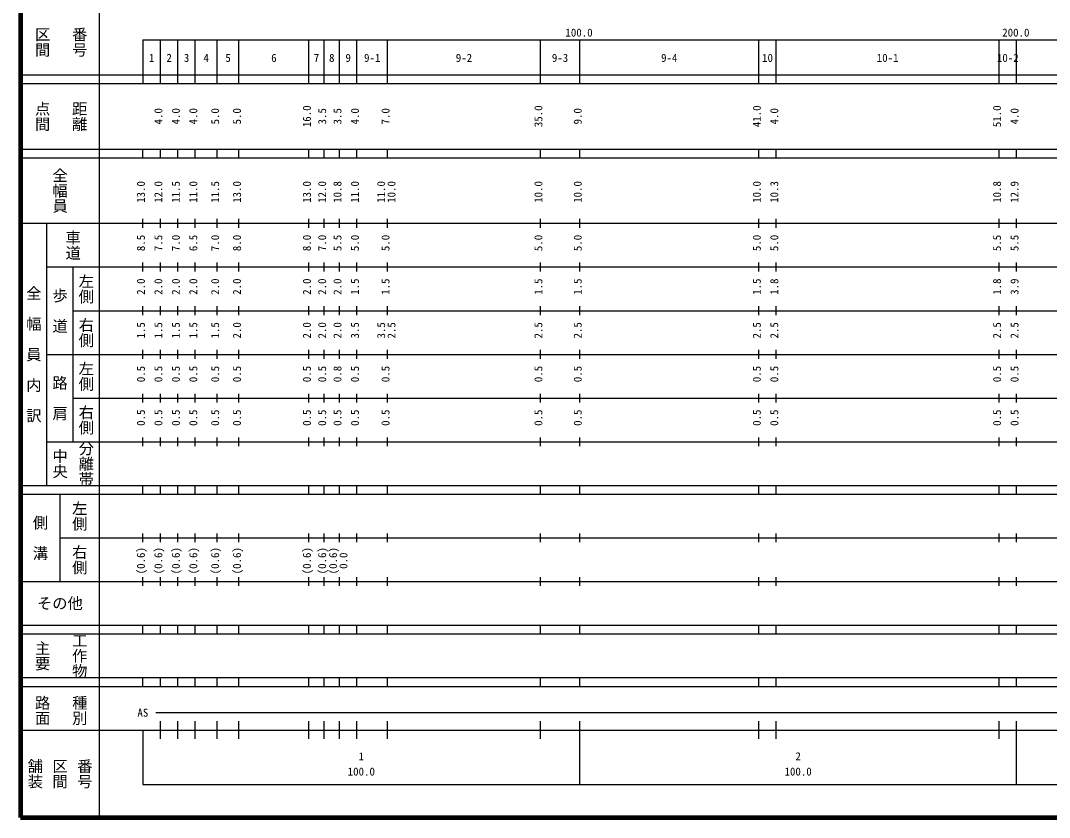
# Model space of a CAD drawing. Units: millimetres on the paper, enlarged 1000 times. Extents: x 40000 to 680000, y 20000 to 380000.
# Drawn here: x 40000 to 275531, y 20000 to 202409 of the extents above; entities that cross this region are included whole.
import ezdxf
from ezdxf.enums import TextEntityAlignment as Align

# ---------------------------------------------------------------- set-up
doc = ezdxf.new("R2010")
doc.units = ezdxf.units.MM
doc.header["$LTSCALE"] = 1000
doc.layers.add('M-TTL', color=2, linetype='Continuous', lineweight=140)
doc.layers.add('M-TTL-BAND', color=7, linetype='Continuous', lineweight=25)
doc.styles.add('@ＭＳ ゴシック', font='')
doc.styles.add('ＭＳ ゴシック', font='')
doc.styles.get('@ＭＳ ゴシック').set_extended_font_data('@MS Gothic')
doc.styles.get('ＭＳ ゴシック').set_extended_font_data('MS Gothic')

msp = doc.modelspace()

# ---------------------------------------------------------------- linework, layer by layer
at = {"layer": 'M-TTL'}
for p, q in [((40000, 380000), (40000, 20000)), ((40000, 20000), (680000, 20000))]:
    msp.add_line(p, q, dxfattribs=at)
at = {"layer": 'M-TTL-BAND'}
for p, q in [((58000, 370000), (58000, 20000)), ((68000, 198000), (579000, 198000)), ((68000, 198000), (68000, 188000)), ((72000, 188000), (72000, 198000)), ((76000, 188000), (76000, 198000)), ((80000, 188000), (80000, 198000)), ((85000, 188000), (85000, 198000)), ((90000, 188000), (90000, 198000)), ((106000, 188000), (106000, 198000)), ((109500, 188000), (109500, 198000)), ((113000, 188000), (113000, 198000)), ((117000, 188000), (117000, 198000)), ((124000, 188000), (124000, 198000)), ((159000, 188000), (159000, 198000)), ((168000, 188000), (168000, 198000)), ((209000, 188000), (209000, 198000)), ((213000, 188000), (213000, 198000)), ((264000, 188000), (264000, 198000)), ((268000, 188000), (268000, 198000)), ((40000, 190000), (579000, 190000)), ((40000, 188000), (579000, 188000)), ((40000, 173000), (579000, 173000)), ((68000, 171000), (68000, 173000)), ((72000, 171000), (72000, 173000)), ((76000, 171000), (76000, 173000)), ((80000, 171000), (80000, 173000)), ((85000, 171000), (85000, 173000)), ((90000, 171000), (90000, 173000)), ((106000, 171000), (106000, 173000)), ((109500, 171000), (109500, 173000)), ((113000, 171000), (113000, 173000)), ((117000, 171000), (117000, 173000)), ((124000, 171000), (124000, 173000)), ((159000, 171000), (159000, 173000)), ((168000, 171000), (168000, 173000)), ((209000, 171000), (209000, 173000)), ((213000, 171000), (213000, 173000)), ((264000, 171000), (264000, 173000)), ((268000, 171000), (268000, 173000)), ((40000, 171000), (579000, 171000)), ((40000, 156000), (579000, 156000)), ((46000, 96000), (46000, 156000)), ((68000, 155000), (68000, 157000)), ((72000, 155000), (72000, 157000)), ((76000, 155000), (76000, 157000)), ((80000, 155000), (80000, 157000)), ((85000, 155000), (85000, 157000)), ((90000, 155000), (90000, 157000)), ((106000, 155000), (106000, 157000)), ((109500, 155000), (109500, 157000)), ((113000, 155000), (113000, 157000)), ((117000, 155000), (117000, 157000)), ((124000, 155000), (124000, 157000)), ((159000, 155000), (159000, 157000)), ((168000, 155000), (168000, 157000)), ((209000, 155000), (209000, 157000)), ((213000, 155000), (213000, 157000)), ((264000, 155000), (264000, 157000)), ((268000, 155000), (268000, 157000)), ((68000, 145000), (68000, 147000)), ((72000, 145000), (72000, 147000)), ((76000, 145000), (76000, 147000)), ((80000, 145000), (80000, 147000)), ((85000, 145000), (85000, 147000)), ((90000, 145000), (90000, 147000)), ((106000, 145000), (106000, 147000)), ((109500, 145000), (109500, 147000)), ((113000, 145000), (113000, 147000)), ((117000, 145000), (117000, 147000)), ((124000, 145000), (124000, 147000)), ((159000, 145000), (159000, 147000)), ((168000, 145000), (168000, 147000)), ((209000, 145000), (209000, 147000)), ((213000, 145000), (213000, 147000)), ((264000, 145000), (264000, 147000)), ((268000, 145000), (268000, 147000)), ((46000, 146000), (579000, 146000)), ((52000, 146000), (52000, 106000)), ((68000, 135000), (68000, 137000)), ((72000, 135000), (72000, 137000)), ((76000, 135000), (76000, 137000)), ((80000, 135000), (80000, 137000)), ((85000, 135000), (85000, 137000)), ((90000, 135000), (90000, 137000)), ((106000, 135000), (106000, 137000)), ((109500, 135000), (109500, 137000)), ((113000, 135000), (113000, 137000)), ((117000, 135000), (117000, 137000)), ((124000, 135000), (124000, 137000)), ((159000, 135000), (159000, 137000)), ((168000, 135000), (168000, 137000)), ((209000, 135000), (209000, 137000)), ((213000, 135000), (213000, 137000)), ((264000, 135000), (264000, 137000)), ((268000, 135000), (268000, 137000)), ((52000, 136000), (579000, 136000)), ((46000, 126000), (579000, 126000)), ((68000, 125000), (68000, 127000)), ((72000, 125000), (72000, 127000)), ((76000, 125000), (76000, 127000)), ((80000, 125000), (80000, 127000)), ((85000, 125000), (85000, 127000)), ((90000, 125000), (90000, 127000)), ((106000, 125000), (106000, 127000)), ((109500, 125000), (109500, 127000)), ((113000, 125000), (113000, 127000)), ((117000, 125000), (117000, 127000)), ((124000, 125000), (124000, 127000)), ((159000, 125000), (159000, 127000)), ((168000, 125000), (168000, 127000)), ((209000, 125000), (209000, 127000)), ((213000, 125000), (213000, 127000)), ((264000, 125000), (264000, 127000)), ((268000, 125000), (268000, 127000)), ((52000, 116000), (579000, 116000)), ((68000, 115000), (68000, 117000)), ((72000, 115000), (72000, 117000)), ((76000, 115000), (76000, 117000)), ((80000, 115000), (80000, 117000)), ((85000, 115000), (85000, 117000)), ((90000, 115000), (90000, 117000)), ((106000, 115000), (106000, 117000)), ((109500, 115000), (109500, 117000)), ((113000, 115000), (113000, 117000)), ((117000, 115000), (117000, 117000)), ((124000, 115000), (124000, 117000)), ((159000, 115000), (159000, 117000)), ((168000, 115000), (168000, 117000)), ((209000, 115000), (209000, 117000)), ((213000, 115000), (213000, 117000)), ((264000, 115000), (264000, 117000)), ((268000, 115000), (268000, 117000)), ((46000, 106000), (579000, 106000)), ((68000, 105000), (68000, 107000)), ((72000, 105000), (72000, 107000)), ((76000, 105000), (76000, 107000)), ((80000, 105000), (80000, 107000)), ((85000, 105000), (85000, 107000)), ((90000, 105000), (90000, 107000)), ((106000, 105000), (106000, 107000)), ((109500, 105000), (109500, 107000)), ((113000, 105000), (113000, 107000)), ((117000, 105000), (117000, 107000)), ((124000, 105000), (124000, 107000)), ((159000, 105000), (159000, 107000)), ((168000, 105000), (168000, 107000)), ((209000, 105000), (209000, 107000)), ((213000, 105000), (213000, 107000)), ((264000, 105000), (264000, 107000)), ((268000, 105000), (268000, 107000)), ((40000, 96000), (579000, 96000)), ((68000, 94000), (68000, 96000)), ((72000, 94000), (72000, 96000)), ((76000, 94000), (76000, 96000)), ((80000, 94000), (80000, 96000)), ((85000, 94000), (85000, 96000)), ((90000, 94000), (90000, 96000)), ((106000, 94000), (106000, 96000)), ((109500, 94000), (109500, 96000)), ((113000, 94000), (113000, 96000)), ((117000, 94000), (117000, 96000)), ((124000, 94000), (124000, 96000)), ((159000, 94000), (159000, 96000)), ((168000, 94000), (168000, 96000)), ((209000, 94000), (209000, 96000)), ((213000, 94000), (213000, 96000)), ((264000, 94000), (264000, 96000)), ((268000, 94000), (268000, 96000)), ((40000, 94000), (579000, 94000)), ((49000, 94000), (49000, 74000)), ((68000, 83000), (68000, 85000)), ((72000, 83000), (72000, 85000)), ((76000, 83000), (76000, 85000)), ((80000, 83000), (80000, 85000)), ((85000, 83000), (85000, 85000)), ((90000, 83000), (90000, 85000)), ((106000, 83000), (106000, 85000)), ((109500, 83000), (109500, 85000)), ((113000, 83000), (113000, 85000)), ((117000, 83000), (117000, 85000)), ((124000, 83000), (124000, 85000)), ((159000, 83000), (159000, 85000)), ((168000, 83000), (168000, 85000)), ((209000, 83000), (209000, 85000)), ((213000, 83000), (213000, 85000)), ((264000, 83000), (264000, 85000)), ((268000, 83000), (268000, 85000)), ((49000, 84000), (579000, 84000)), ((40000, 74000), (579000, 74000)), ((68000, 73000), (68000, 75000)), ((72000, 73000), (72000, 75000)), ((76000, 73000), (76000, 75000)), ((80000, 73000), (80000, 75000)), ((85000, 73000), (85000, 75000)), ((90000, 73000), (90000, 75000)), ((106000, 73000), (106000, 75000)), ((109500, 73000), (109500, 75000)), ((113000, 73000), (113000, 75000)), ((117000, 73000), (117000, 75000)), ((124000, 73000), (124000, 75000)), ((159000, 73000), (159000, 75000)), ((168000, 73000), (168000, 75000)), ((209000, 73000), (209000, 75000)), ((213000, 73000), (213000, 75000)), ((264000, 73000), (264000, 75000)), ((268000, 73000), (268000, 75000)), ((40000, 64000), (579000, 64000)), ((68000, 62000), (68000, 64000)), ((72000, 62000), (72000, 64000)), ((76000, 62000), (76000, 64000)), ((80000, 62000), (80000, 64000)), ((85000, 62000), (85000, 64000)), ((90000, 62000), (90000, 64000)), ((106000, 62000), (106000, 64000)), ((109500, 62000), (109500, 64000)), ((113000, 62000), (113000, 64000)), ((117000, 62000), (117000, 64000)), ((124000, 62000), (124000, 64000)), ((159000, 62000), (159000, 64000)), ((168000, 62000), (168000, 64000)), ((209000, 62000), (209000, 64000)), ((213000, 62000), (213000, 64000)), ((264000, 62000), (264000, 64000)), ((268000, 62000), (268000, 64000)), ((40000, 62000), (579000, 62000)), ((40000, 52000), (579000, 52000)), ((68000, 50000), (68000, 52000)), ((72000, 50000), (72000, 52000)), ((76000, 50000), (76000, 52000)), ((80000, 50000), (80000, 52000)), ((85000, 50000), (85000, 52000)), ((90000, 50000), (90000, 52000)), ((106000, 50000), (106000, 52000)), ((109500, 50000), (109500, 52000)), ((113000, 50000), (113000, 52000)), ((117000, 50000), (117000, 52000)), ((124000, 50000), (124000, 52000)), ((159000, 50000), (159000, 52000)), ((168000, 50000), (168000, 52000)), ((209000, 50000), (209000, 52000)), ((213000, 50000), (213000, 52000)), ((264000, 50000), (264000, 52000)), ((268000, 50000), (268000, 52000)), ((40000, 50000), (579000, 50000)), ((71000, 44000), (565000, 44000)), ((72000, 38000), (72000, 42000)), ((76000, 38000), (76000, 42000)), ((80000, 38000), (80000, 42000)), ((85000, 38000), (85000, 42000)), ((90000, 38000), (90000, 42000)), ((106000, 38000), (106000, 42000)), ((109500, 38000), (109500, 42000)), ((113000, 38000), (113000, 42000)), ((117000, 38000), (117000, 42000)), ((124000, 38000), (124000, 42000)), ((159000, 38000), (159000, 42000)), ((168000, 27500), (168000, 42000)), ((209000, 38000), (209000, 42000)), ((213000, 38000), (213000, 42000)), ((264000, 38000), (264000, 42000)), ((268000, 27500), (268000, 42000)), ((40000, 40000), (579000, 40000)), ((68000, 40000), (68000, 27500)), ((68000, 27500), (579000, 27500))]:
    msp.add_line(p, q, dxfattribs=at)

# ---------------------------------------------------------------- texts
at = {"layer": 'M-TTL-BAND', "style": '@ＭＳ ゴシック'}
for s, p in [('区間', (45000, 197500)), ('番号', (53500, 197500)), ('点間', (45000, 180500)), ('距離', (53500, 180500)), ('全幅員', (49000, 163500)), ('車道', (52000, 151000)), ('左側', (55000, 141000)), ('全\u3000幅\u3000員\u3000内\u3000訳', (43000, 126000)), ('歩\u3000道', (49000, 136000)), ('右側', (55000, 131000)), ('左側', (55000, 121000)), ('路\u3000肩', (49000, 116000)), ('右側', (55000, 111000)), ('分離帯', (55000, 101000)), ('中央', (49000, 101000)), ('左側', (53500, 89000)), ('側\u3000溝', (44500, 84000)), ('右側', (53500, 79000)), ('工作物', (53500, 57000)), ('主要', (45000, 57000)), ('路面', (45000, 44500)), ('種別', (53500, 44500)), ('舗装', (43333, 30000)), ('区間', (49000, 30000)), ('番号', (54667, 30000))]:
    msp.add_text(s, height=2566, rotation=270, dxfattribs=at).set_placement(p, align=Align.MIDDLE_CENTER)
at = {"layer": 'M-TTL-BAND', "style": 'ＭＳ ゴシック'}
for s, p in [('100.0', (167844, 198195)), ('200.0', (267844, 198195)), ('1', (70000, 192405)), ('2', (74000, 192405)), ('3', (78000, 192405)), ('4', (82500, 192405)), ('5', (87500, 192405)), ('6', (98000, 192405)), ('7', (107750, 192405)), ('8', (111250, 192405)), ('9', (115000, 192405)), ('9-1', (120500, 192405)), ('9-2', (141500, 192405)), ('9-3', (163500, 192405)), ('9-4', (188500, 192405)), ('10', (211000, 192405)), ('10-1', (238500, 192405)), ('10-2', (266000, 192405)), ('AS', (68000, 42500)), ('1', (118000, 32523)), ('2', (218000, 32523)), ('100.0', (118000, 29033)), ('100.0', (218000, 29033))]:
    msp.add_text(s, height=1833, dxfattribs=at).set_placement(p, align=Align.BOTTOM_CENTER)
for s, p in [('4.0', (73000, 180500)), ('4.0', (77000, 180500)), ('4.0', (81000, 180500)), ('5.0', (86000, 180500)), ('5.0', (91000, 180500)), ('16.0', (107000, 180500)), ('3.5', (110500, 180500)), ('3.5', (114000, 180500)), ('4.0', (118000, 180500)), ('7.0', (125000, 180500)), ('35.0', (160000, 180500)), ('9.0', (169000, 180500)), ('41.0', (210000, 180500)), ('4.0', (214000, 180500)), ('51.0', (265000, 180500)), ('4.0', (269000, 180500)), ('13.0', (69000, 163174)), ('12.0', (73000, 163174)), ('11.5', (77000, 163174)), ('11.0', (81000, 163174)), ('11.5', (86000, 163174)), ('13.0', (91000, 163174)), ('13.0', (107000, 163174)), ('12.0', (110500, 163174)), ('10.8', (114000, 163174)), ('11.0', (118000, 163174)), ('11.0', (124000, 163174)), ('10.0', (126370, 163174)), ('10.0', (160000, 163174)), ('10.0', (169000, 163174)), ('10.0', (210000, 163174)), ('10.3', (214000, 163174)), ('10.8', (265000, 163174)), ('12.9', (269000, 163174)), ('8.5', (69000, 151500)), ('7.5', (73000, 151500)), ('7.0', (77000, 151500)), ('6.5', (81000, 151500)), ('7.0', (86000, 151500)), ('8.0', (91000, 151500)), ('8.0', (107000, 151500)), ('7.0', (110500, 151500)), ('5.5', (114000, 151500)), ('5.0', (118000, 151500)), ('5.0', (125000, 151500)), ('5.0', (160000, 151500)), ('5.0', (169000, 151500)), ('5.0', (210000, 151500)), ('5.0', (214000, 151500)), ('5.5', (265000, 151500)), ('5.5', (269000, 151500)), ('2.0', (69000, 141500)), ('2.0', (73000, 141500)), ('2.0', (77000, 141500)), ('2.0', (81000, 141500)), ('2.0', (86000, 141500)), ('2.0', (91000, 141500)), ('2.0', (107000, 141500)), ('2.0', (110500, 141500)), ('2.0', (114000, 141500)), ('1.5', (118000, 141500)), ('1.5', (125000, 141500)), ('1.5', (160000, 141500)), ('1.5', (169000, 141500)), ('1.5', (210000, 141500)), ('1.8', (214000, 141500)), ('1.8', (265000, 141500)), ('3.9', (269000, 141500)), ('1.5', (69000, 131500)), ('1.5', (73000, 131500)), ('1.5', (77000, 131500)), ('1.5', (81000, 131500)), ('1.5', (86000, 131500)), ('2.0', (91000, 131500)), ('2.0', (107000, 131500)), ('2.0', (110500, 131500)), ('2.0', (114000, 131500)), ('3.5', (118000, 131500)), ('3.5', (124000, 131500)), ('2.5', (126370, 131500)), ('2.5', (160000, 131500)), ('2.5', (169000, 131500)), ('2.5', (210000, 131500)), ('2.5', (214000, 131500)), ('2.5', (265000, 131500)), ('2.5', (269000, 131500)), ('0.5', (69000, 121500)), ('0.5', (73000, 121500)), ('0.5', (77000, 121500)), ('0.5', (81000, 121500)), ('0.5', (86000, 121500)), ('0.5', (91000, 121500)), ('0.5', (107000, 121500)), ('0.5', (110500, 121500)), ('0.8', (114000, 121500)), ('0.5', (118000, 121500)), ('0.5', (125000, 121500)), ('0.5', (160000, 121500)), ('0.5', (169000, 121500)), ('0.5', (210000, 121500)), ('0.5', (214000, 121500)), ('0.5', (265000, 121500)), ('0.5', (269000, 121500)), ('0.5', (69000, 111500)), ('0.5', (73000, 111500)), ('0.5', (77000, 111500)), ('0.5', (81000, 111500)), ('0.5', (86000, 111500)), ('0.5', (91000, 111500)), ('0.5', (107000, 111500)), ('0.5', (110500, 111500)), ('0.5', (114000, 111500)), ('0.5', (118000, 111500)), ('0.5', (125000, 111500)), ('0.5', (160000, 111500)), ('0.5', (169000, 111500)), ('0.5', (210000, 111500)), ('0.5', (214000, 111500)), ('0.5', (265000, 111500)), ('0.5', (269000, 111500)), ('(0.6)', (69000, 78764)), ('(0.6)', (73000, 78764)), ('(0.6)', (77000, 78764)), ('(0.6)', (81000, 78764)), ('(0.6)', (86000, 78764)), ('(0.6)', (91000, 78764)), ('(0.6)', (107000, 78764)), ('(0.6)', (110500, 78764)), ('(0.6)', (113000, 78764)), ('0.0', (115370, 78764))]:
    msp.add_text(s, height=1833, rotation=90, dxfattribs=at).set_placement(p, align=Align.BOTTOM_CENTER)
msp.add_text('その他', height=2566, dxfattribs=at).set_placement((49000, 69000), align=Align.MIDDLE_CENTER)

doc.saveas('drawing.dxf')
